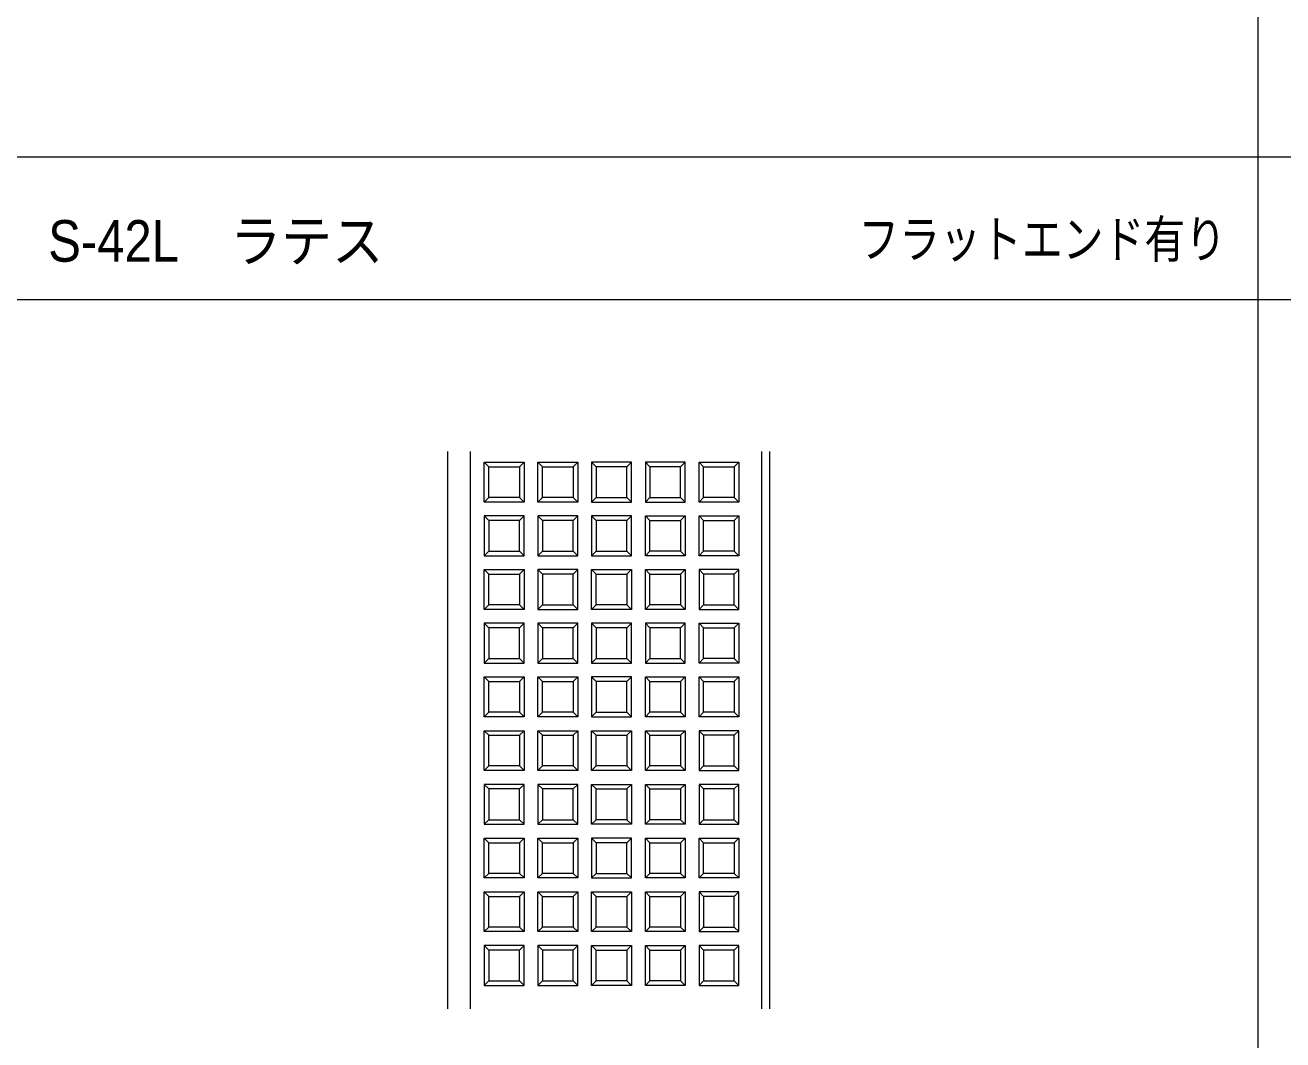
# Model space of a CAD drawing. Units: millimetres, scale not verified. Extents: x -400 to 400, y -277 to 277.
# Drawn here: x -67.5 to 96.5, y -23.1 to 109.2 of the extents above; entities that cross this region are included whole.
import ezdxf
from ezdxf.enums import TextEntityAlignment as Align

# ---------------------------------------------------------------- set-up
doc = ezdxf.new("R2010")
doc.units = ezdxf.units.MM
doc.header["$LTSCALE"] = 2
doc.layers.add('0-0_moji', color=2, linetype='Continuous')
for name, color, linetype, lineweight in [('0-1_zumenwaku', 6, 'Continuous', 9), ('0-2_1', 3, 'Continuous', 9), ('0-3_2', 4, 'Continuous', 9)]:
    doc.layers.add(name, color=color, linetype=linetype, lineweight=lineweight)
doc.styles.add('ＭＳ Ｐゴシック', font='')
doc.styles.get('ＭＳ Ｐゴシック').set_extended_font_data('MS PGothic')

msp = doc.modelspace()

# ---------------------------------------------------------------- linework, layer by layer
at = {"layer": '0-1_zumenwaku'}
for p, q in [((93.206, 276.989), (93.206, -277.011)), ((258.006, 91.989), (-399.994, 91.989)), ((-399.994, 73.466), (258.006, 73.466))]:
    msp.add_line(p, q, dxfattribs=at)
at = {"layer": '0-2_1'}
for p, q in [((-12.433, 53.636), (-12.433, -19.046)), ((-9.433, -19.046), (-9.433, 53.636)), ((28.567, -19.046), (28.567, 53.636)), ((29.567, 53.636), (29.567, -19.046))]:
    msp.add_line(p, q, dxfattribs=at)
at = {"layer": '0-3_2'}
for p, q in [((-7.033, 51.636), (-7.633, 52.236)), ((-2.433, 52.236), (-3.033, 51.636)), ((-0.033, 51.636), (-0.633, 52.236)), ((3.967, 51.636), (4.567, 52.236)), ((6.367, 52.236), (6.967, 51.636)), ((10.967, 51.636), (11.567, 52.236)), ((13.367, 52.236), (13.967, 51.636)), ((17.967, 51.636), (18.567, 52.236)), ((20.367, 52.236), (20.967, 51.636)), ((-2.433, 47.036), (-3.033, 47.636)), ((4.567, 47.036), (3.967, 47.636)), ((6.367, 47.036), (6.967, 47.636)), ((13.367, 47.036), (13.967, 47.636)), ((-3.033, 44.636), (-2.433, 45.236)), ((4.567, 45.236), (3.967, 44.636)), ((6.967, 44.636), (6.367, 45.236)), ((11.567, 45.236), (10.967, 44.636)), ((13.967, 44.636), (13.367, 45.236)), ((17.967, 44.636), (18.567, 45.236)), ((20.367, 45.236), (20.967, 44.636)), ((-7.033, 40.636), (-7.633, 40.036)), ((-2.433, 40.036), (-3.033, 40.636)), ((-0.033, 40.636), (-0.633, 40.036)), ((3.967, 40.636), (4.567, 40.036)), ((6.367, 40.036), (6.967, 40.636)), ((18.567, 40.036), (17.967, 40.636)), ((24.967, 40.636), (25.567, 40.036)), ((-7.633, 38.236), (-7.033, 37.636)), ((4.567, 38.236), (3.967, 37.636)), ((6.367, 38.236), (6.967, 37.636)), ((10.967, 37.636), (11.567, 38.236)), ((13.367, 38.236), (13.967, 37.636)), ((17.967, 37.636), (18.567, 38.236)), ((25.567, 38.236), (24.967, 37.636)), ((-7.033, 33.636), (-7.633, 33.036)), ((-2.433, 33.036), (-3.033, 33.636)), ((-0.633, 33.036), (-0.033, 33.636)), ((3.967, 33.636), (4.567, 33.036)), ((11.567, 33.036), (10.967, 33.636)), ((18.567, 33.036), (17.967, 33.636)), ((20.967, 33.636), (20.367, 33.036)), ((-3.033, 30.636), (-2.433, 31.236)), ((4.567, 31.236), (3.967, 30.636)), ((10.967, 30.636), (11.567, 31.236)), ((13.367, 31.236), (13.967, 30.636)), ((18.567, 31.236), (17.967, 30.636)), ((20.367, 31.236), (20.967, 30.636)), ((-7.033, 26.636), (-7.633, 26.036)), ((-2.433, 26.036), (-3.033, 26.636)), ((-0.033, 26.636), (-0.633, 26.036)), ((3.967, 26.636), (4.567, 26.036)), ((6.367, 26.036), (6.967, 26.636)), ((11.567, 26.036), (10.967, 26.636)), ((13.367, 26.036), (13.967, 26.636)), ((24.967, 26.636), (25.567, 26.036)), ((-7.633, 24.236), (-7.033, 23.636)), ((-0.633, 24.236), (-0.033, 23.636)), ((11.567, 24.236), (10.967, 23.636)), ((13.967, 23.636), (13.367, 24.236)), ((18.567, 24.236), (17.967, 23.636)), ((20.967, 23.636), (20.367, 24.236)), ((-7.033, 19.636), (-7.633, 19.036)), ((-3.033, 19.636), (-2.433, 19.036)), ((-0.633, 19.036), (-0.033, 19.636)), ((3.967, 19.636), (4.567, 19.036)), ((6.367, 19.036), (6.967, 19.636)), ((10.967, 19.636), (11.567, 19.036)), ((17.967, 19.636), (18.567, 19.036)), ((24.967, 19.636), (25.567, 19.036)), ((-7.033, 16.636), (-7.633, 17.236)), ((-2.433, 17.236), (-3.033, 16.636)), ((-0.033, 16.636), (-0.633, 17.236)), ((3.967, 16.636), (4.567, 17.236)), ((6.367, 17.236), (6.967, 16.636)), ((13.967, 16.636), (13.367, 17.236)), ((24.967, 16.636), (25.567, 17.236)), ((-3.033, 12.636), (-2.433, 12.036)), ((4.567, 12.036), (3.967, 12.636)), ((6.967, 12.636), (6.367, 12.036)), ((10.967, 12.636), (11.567, 12.036)), ((13.367, 12.036), (13.967, 12.636)), ((17.967, 12.636), (18.567, 12.036)), ((20.367, 12.036), (20.967, 12.636)), ((-7.033, 9.636), (-7.633, 10.236)), ((-2.433, 10.236), (-3.033, 9.636)), ((-0.633, 10.236), (-0.033, 9.636)), ((4.567, 10.236), (3.967, 9.636)), ((6.367, 10.236), (6.967, 9.636)), ((13.367, 10.236), (13.967, 9.636)), ((24.967, 9.636), (25.567, 10.236)), ((-7.033, 5.636), (-7.633, 5.036)), ((-0.033, 5.636), (-0.633, 5.036)), ((6.967, 5.636), (6.367, 5.036)), ((11.567, 5.036), (10.967, 5.636)), ((13.967, 5.636), (13.367, 5.036)), ((17.967, 5.636), (18.567, 5.036)), ((20.367, 5.036), (20.967, 5.636)), ((24.967, 5.636), (25.567, 5.036)), ((-7.633, 3.236), (-7.033, 2.636)), ((-0.633, 3.236), (-0.033, 2.636)), ((11.567, 3.236), (10.967, 2.636)), ((13.967, 2.636), (13.367, 3.236)), ((18.567, 3.236), (17.967, 2.636)), ((20.967, 2.636), (20.367, 3.236)), ((-7.033, -1.364), (-7.633, -1.964)), ((-3.033, -1.364), (-2.433, -1.964)), ((-0.633, -1.964), (-0.033, -1.364)), ((3.967, -1.364), (4.567, -1.964)), ((6.367, -1.964), (6.967, -1.364)), ((10.967, -1.364), (11.567, -1.964)), ((17.967, -1.364), (18.567, -1.964)), ((24.967, -1.364), (25.567, -1.964)), ((-7.033, -4.364), (-7.633, -3.764)), ((-2.433, -3.764), (-3.033, -4.364)), ((-0.033, -4.364), (-0.633, -3.764)), ((3.967, -4.364), (4.567, -3.764)), ((6.367, -3.764), (6.967, -4.364)), ((13.967, -4.364), (13.367, -3.764)), ((24.967, -4.364), (25.567, -3.764)), ((-3.033, -8.364), (-2.433, -8.964)), ((4.567, -8.964), (3.967, -8.364)), ((6.967, -8.364), (6.367, -8.964)), ((10.967, -8.364), (11.567, -8.964)), ((13.367, -8.964), (13.967, -8.364)), ((17.967, -8.364), (18.567, -8.964)), ((20.367, -8.964), (20.967, -8.364)), ((-7.033, -11.364), (-7.633, -10.764)), ((-2.433, -10.764), (-3.033, -11.364)), ((-0.633, -10.764), (-0.033, -11.364)), ((4.567, -10.764), (3.967, -11.364)), ((6.367, -10.764), (6.967, -11.364)), ((13.367, -10.764), (13.967, -11.364)), ((24.967, -11.364), (25.567, -10.764)), ((-7.033, -15.364), (-7.633, -15.964)), ((-0.033, -15.364), (-0.633, -15.964)), ((6.967, -15.364), (6.367, -15.964)), ((11.567, -15.964), (10.967, -15.364)), ((13.967, -15.364), (13.367, -15.964)), ((17.967, -15.364), (18.567, -15.964)), ((20.367, -15.964), (20.967, -15.364)), ((24.967, -15.364), (25.567, -15.964))]:
    msp.add_line(p, q, dxfattribs=at)
for points in [[(-7.633, 47.036), (-7.633, 52.236), (-2.433, 52.236), (-2.433, 47.036)], [(-0.633, 47.036), (-0.633, 52.236), (4.567, 52.236), (4.567, 47.036)], [(11.567, 47.036), (11.567, 52.236), (6.367, 52.236), (6.367, 47.036)], [(18.567, 47.036), (18.567, 52.236), (13.367, 52.236), (13.367, 47.036)], [(-7.633, 45.236), (-7.633, 40.036), (-2.433, 40.036), (-2.433, 45.236)], [(-0.633, 45.236), (-0.633, 40.036), (4.567, 40.036), (4.567, 45.236)], [(11.567, 40.036), (11.567, 45.236), (6.367, 45.236), (6.367, 40.036)], [(13.367, 40.036), (13.367, 45.236), (18.567, 45.236), (18.567, 40.036)], [(-2.433, 38.236), (-2.433, 33.036), (-7.633, 33.036), (-7.633, 38.236)], [(-0.633, 38.236), (-0.633, 33.036), (4.567, 33.036), (4.567, 38.236)], [(6.367, 33.036), (6.367, 38.236), (11.567, 38.236), (11.567, 33.036)], [(13.367, 33.036), (13.367, 38.236), (18.567, 38.236), (18.567, 33.036)], [(-7.633, 31.236), (-7.633, 26.036), (-2.433, 26.036), (-2.433, 31.236)], [(-0.633, 31.236), (-0.633, 26.036), (4.567, 26.036), (4.567, 31.236)], [(6.367, 31.236), (6.367, 26.036), (11.567, 26.036), (11.567, 31.236)], [(18.567, 26.036), (18.567, 31.236), (13.367, 31.236), (13.367, 26.036)], [(-2.433, 24.236), (-2.433, 19.036), (-7.633, 19.036), (-7.633, 24.236)], [(4.567, 24.236), (4.567, 19.036), (-0.633, 19.036), (-0.633, 24.236)], [(6.367, 24.236), (6.367, 19.036), (11.567, 19.036), (11.567, 24.236)], [(13.367, 19.036), (13.367, 24.236), (18.567, 24.236), (18.567, 19.036)], [(-7.633, 12.036), (-7.633, 17.236), (-2.433, 17.236), (-2.433, 12.036)], [(-0.633, 12.036), (-0.633, 17.236), (4.567, 17.236), (4.567, 12.036)], [(11.567, 17.236), (11.567, 12.036), (6.367, 12.036), (6.367, 17.236)], [(18.567, 17.236), (18.567, 12.036), (13.367, 12.036), (13.367, 17.236)], [(-2.433, 5.036), (-2.433, 10.236), (-7.633, 10.236), (-7.633, 5.036)], [(4.567, 5.036), (4.567, 10.236), (-0.633, 10.236), (-0.633, 5.036)], [(11.567, 10.236), (11.567, 5.036), (6.367, 5.036), (6.367, 10.236)], [(18.567, 10.236), (18.567, 5.036), (13.367, 5.036), (13.367, 10.236)], [(20.367, 10.236), (20.367, 5.036), (25.567, 5.036), (25.567, 10.236)], [(-2.433, 3.236), (-2.433, -1.964), (-7.633, -1.964), (-7.633, 3.236)], [(4.567, 3.236), (4.567, -1.964), (-0.633, -1.964), (-0.633, 3.236)], [(6.367, 3.236), (6.367, -1.964), (11.567, -1.964), (11.567, 3.236)], [(13.367, -1.964), (13.367, 3.236), (18.567, 3.236), (18.567, -1.964)], [(-7.633, -8.964), (-7.633, -3.764), (-2.433, -3.764), (-2.433, -8.964)], [(-0.633, -8.964), (-0.633, -3.764), (4.567, -3.764), (4.567, -8.964)], [(11.567, -3.764), (11.567, -8.964), (6.367, -8.964), (6.367, -3.764)], [(18.567, -3.764), (18.567, -8.964), (13.367, -8.964), (13.367, -3.764)], [(-2.433, -15.964), (-2.433, -10.764), (-7.633, -10.764), (-7.633, -15.964)], [(4.567, -15.964), (4.567, -10.764), (-0.633, -10.764), (-0.633, -15.964)], [(11.567, -10.764), (11.567, -15.964), (6.367, -15.964), (6.367, -10.764)], [(18.567, -10.764), (18.567, -15.964), (13.367, -15.964), (13.367, -10.764)], [(20.367, -10.764), (20.367, -15.964), (25.567, -15.964), (25.567, -10.764)]]:
    msp.add_lwpolyline(points, close=True, dxfattribs=at)
for points in [[(-7.633, 47.036), (-7.033, 47.636), (-7.033, 51.636), (-3.033, 51.636), (-3.033, 47.636), (-7.033, 47.636)], [(-0.633, 47.036), (-0.033, 47.636), (-0.033, 51.636), (3.967, 51.636), (3.967, 47.636), (-0.033, 47.636)], [(11.567, 47.036), (10.967, 47.636), (10.967, 51.636), (6.967, 51.636), (6.967, 47.636), (10.967, 47.636)], [(18.567, 47.036), (17.967, 47.636), (17.967, 51.636), (13.967, 51.636), (13.967, 47.636), (17.967, 47.636)], [(20.367, 47.036), (20.367, 52.236), (25.567, 52.236), (24.967, 51.636), (24.967, 47.636), (20.967, 47.636), (20.967, 51.636), (24.967, 51.636)], [(25.567, 52.236), (25.567, 47.036), (24.967, 47.636)], [(25.567, 47.036), (20.367, 47.036), (20.967, 47.636)], [(-7.633, 45.236), (-7.033, 44.636), (-7.033, 40.636), (-3.033, 40.636), (-3.033, 44.636), (-7.033, 44.636)], [(-0.633, 45.236), (-0.033, 44.636), (-0.033, 40.636), (3.967, 40.636), (3.967, 44.636), (-0.033, 44.636)], [(11.567, 40.036), (10.967, 40.636), (10.967, 44.636), (6.967, 44.636), (6.967, 40.636), (10.967, 40.636)], [(13.367, 40.036), (13.967, 40.636), (13.967, 44.636), (17.967, 44.636), (17.967, 40.636), (13.967, 40.636)], [(20.367, 40.036), (20.367, 45.236), (25.567, 45.236), (24.967, 44.636)], [(25.567, 45.236), (25.567, 40.036), (20.367, 40.036)], [(20.367, 40.036), (20.967, 40.636), (20.967, 44.636), (24.967, 44.636), (24.967, 40.636), (20.967, 40.636)], [(-2.433, 38.236), (-3.033, 37.636), (-3.033, 33.636), (-7.033, 33.636), (-7.033, 37.636), (-3.033, 37.636)], [(-0.633, 38.236), (-0.033, 37.636), (-0.033, 33.636), (3.967, 33.636), (3.967, 37.636), (-0.033, 37.636)], [(20.367, 38.236), (20.367, 33.036), (25.567, 33.036), (24.967, 33.636), (24.967, 37.636), (20.967, 37.636), (20.967, 33.636), (24.967, 33.636)], [(25.567, 33.036), (25.567, 38.236), (20.367, 38.236), (20.967, 37.636)], [(6.367, 33.036), (6.967, 33.636), (6.967, 37.636), (10.967, 37.636), (10.967, 33.636), (6.967, 33.636)], [(13.367, 33.036), (13.967, 33.636), (13.967, 37.636), (17.967, 37.636), (17.967, 33.636), (13.967, 33.636)], [(-7.633, 31.236), (-7.033, 30.636), (-7.033, 26.636), (-3.033, 26.636), (-3.033, 30.636), (-7.033, 30.636)], [(-0.633, 31.236), (-0.033, 30.636), (-0.033, 26.636), (3.967, 26.636), (3.967, 30.636), (-0.033, 30.636)], [(6.367, 31.236), (6.967, 30.636), (6.967, 26.636), (10.967, 26.636), (10.967, 30.636), (6.967, 30.636)], [(20.367, 26.036), (20.367, 31.236), (25.567, 31.236), (24.967, 30.636)], [(25.567, 31.236), (25.567, 26.036), (20.367, 26.036)], [(18.567, 26.036), (17.967, 26.636), (17.967, 30.636), (13.967, 30.636), (13.967, 26.636), (17.967, 26.636)], [(20.367, 26.036), (20.967, 26.636), (20.967, 30.636), (24.967, 30.636), (24.967, 26.636), (20.967, 26.636)], [(-2.433, 24.236), (-3.033, 23.636), (-3.033, 19.636), (-7.033, 19.636), (-7.033, 23.636), (-3.033, 23.636)], [(4.567, 24.236), (3.967, 23.636), (3.967, 19.636), (-0.033, 19.636), (-0.033, 23.636), (3.967, 23.636)], [(6.367, 24.236), (6.967, 23.636), (6.967, 19.636), (10.967, 19.636), (10.967, 23.636), (6.967, 23.636)], [(13.367, 19.036), (13.967, 19.636), (13.967, 23.636), (17.967, 23.636), (17.967, 19.636), (13.967, 19.636)], [(20.367, 19.036), (20.367, 24.236), (25.567, 24.236), (24.967, 23.636), (24.967, 19.636), (20.967, 19.636), (20.967, 23.636), (24.967, 23.636)], [(25.567, 24.236), (25.567, 19.036), (20.367, 19.036), (20.967, 19.636)], [(-7.633, 12.036), (-7.033, 12.636), (-7.033, 16.636), (-3.033, 16.636), (-3.033, 12.636), (-7.033, 12.636)], [(-0.633, 12.036), (-0.033, 12.636), (-0.033, 16.636), (3.967, 16.636), (3.967, 12.636), (-0.033, 12.636)], [(11.567, 17.236), (10.967, 16.636), (10.967, 12.636), (6.967, 12.636), (6.967, 16.636), (10.967, 16.636)], [(18.567, 17.236), (17.967, 16.636), (17.967, 12.636), (13.967, 12.636), (13.967, 16.636), (17.967, 16.636)], [(20.367, 17.236), (20.967, 16.636), (20.967, 12.636), (24.967, 12.636), (24.967, 16.636), (20.967, 16.636)], [(20.367, 17.236), (20.367, 12.036), (25.567, 12.036), (24.967, 12.636)], [(25.567, 12.036), (25.567, 17.236), (20.367, 17.236)], [(11.567, 10.236), (10.967, 9.636), (10.967, 5.636), (6.967, 5.636), (6.967, 9.636), (10.967, 9.636)], [(18.567, 10.236), (17.967, 9.636), (17.967, 5.636), (13.967, 5.636), (13.967, 9.636), (17.967, 9.636)], [(20.367, 10.236), (20.967, 9.636), (20.967, 5.636), (24.967, 5.636), (24.967, 9.636), (20.967, 9.636)], [(-2.433, 5.036), (-3.033, 5.636), (-3.033, 9.636), (-7.033, 9.636), (-7.033, 5.636), (-3.033, 5.636)], [(4.567, 5.036), (3.967, 5.636), (3.967, 9.636), (-0.033, 9.636), (-0.033, 5.636), (3.967, 5.636)], [(-2.433, 3.236), (-3.033, 2.636), (-3.033, -1.364), (-7.033, -1.364), (-7.033, 2.636), (-3.033, 2.636)], [(4.567, 3.236), (3.967, 2.636), (3.967, -1.364), (-0.033, -1.364), (-0.033, 2.636), (3.967, 2.636)], [(6.367, 3.236), (6.967, 2.636), (6.967, -1.364), (10.967, -1.364), (10.967, 2.636), (6.967, 2.636)], [(13.367, -1.964), (13.967, -1.364), (13.967, 2.636), (17.967, 2.636), (17.967, -1.364), (13.967, -1.364)], [(20.367, -1.964), (20.367, 3.236), (25.567, 3.236), (24.967, 2.636), (24.967, -1.364), (20.967, -1.364), (20.967, 2.636), (24.967, 2.636)], [(25.567, 3.236), (25.567, -1.964), (20.367, -1.964), (20.967, -1.364)], [(-7.633, -8.964), (-7.033, -8.364), (-7.033, -4.364), (-3.033, -4.364), (-3.033, -8.364), (-7.033, -8.364)], [(-0.633, -8.964), (-0.033, -8.364), (-0.033, -4.364), (3.967, -4.364), (3.967, -8.364), (-0.033, -8.364)], [(11.567, -3.764), (10.967, -4.364), (10.967, -8.364), (6.967, -8.364), (6.967, -4.364), (10.967, -4.364)], [(18.567, -3.764), (17.967, -4.364), (17.967, -8.364), (13.967, -8.364), (13.967, -4.364), (17.967, -4.364)], [(20.367, -3.764), (20.967, -4.364), (20.967, -8.364), (24.967, -8.364), (24.967, -4.364), (20.967, -4.364)], [(20.367, -3.764), (20.367, -8.964), (25.567, -8.964), (24.967, -8.364)], [(25.567, -8.964), (25.567, -3.764), (20.367, -3.764)], [(-2.433, -15.964), (-3.033, -15.364), (-3.033, -11.364), (-7.033, -11.364), (-7.033, -15.364), (-3.033, -15.364)], [(4.567, -15.964), (3.967, -15.364), (3.967, -11.364), (-0.033, -11.364), (-0.033, -15.364), (3.967, -15.364)], [(11.567, -10.764), (10.967, -11.364), (10.967, -15.364), (6.967, -15.364), (6.967, -11.364), (10.967, -11.364)], [(18.567, -10.764), (17.967, -11.364), (17.967, -15.364), (13.967, -15.364), (13.967, -11.364), (17.967, -11.364)], [(20.367, -10.764), (20.967, -11.364), (20.967, -15.364), (24.967, -15.364), (24.967, -11.364), (20.967, -11.364)]]:
    msp.add_lwpolyline(points, dxfattribs=at)

# ---------------------------------------------------------------- texts
at = {"layer": '0-0_moji', "style": 'ＭＳ Ｐゴシック'}
for s, height, width, p in [('S-42L\u3000ラテス', 5.425, 0.9, (-64.489, 76.75)), ('フラットエンド有り', 4.883, 0.8, (41.132, 77.417))]:
    msp.add_text(s, height=height, dxfattribs=dict(at, width=width)).set_placement(p, align=Align.BOTTOM_LEFT)

doc.saveas('drawing.dxf')
